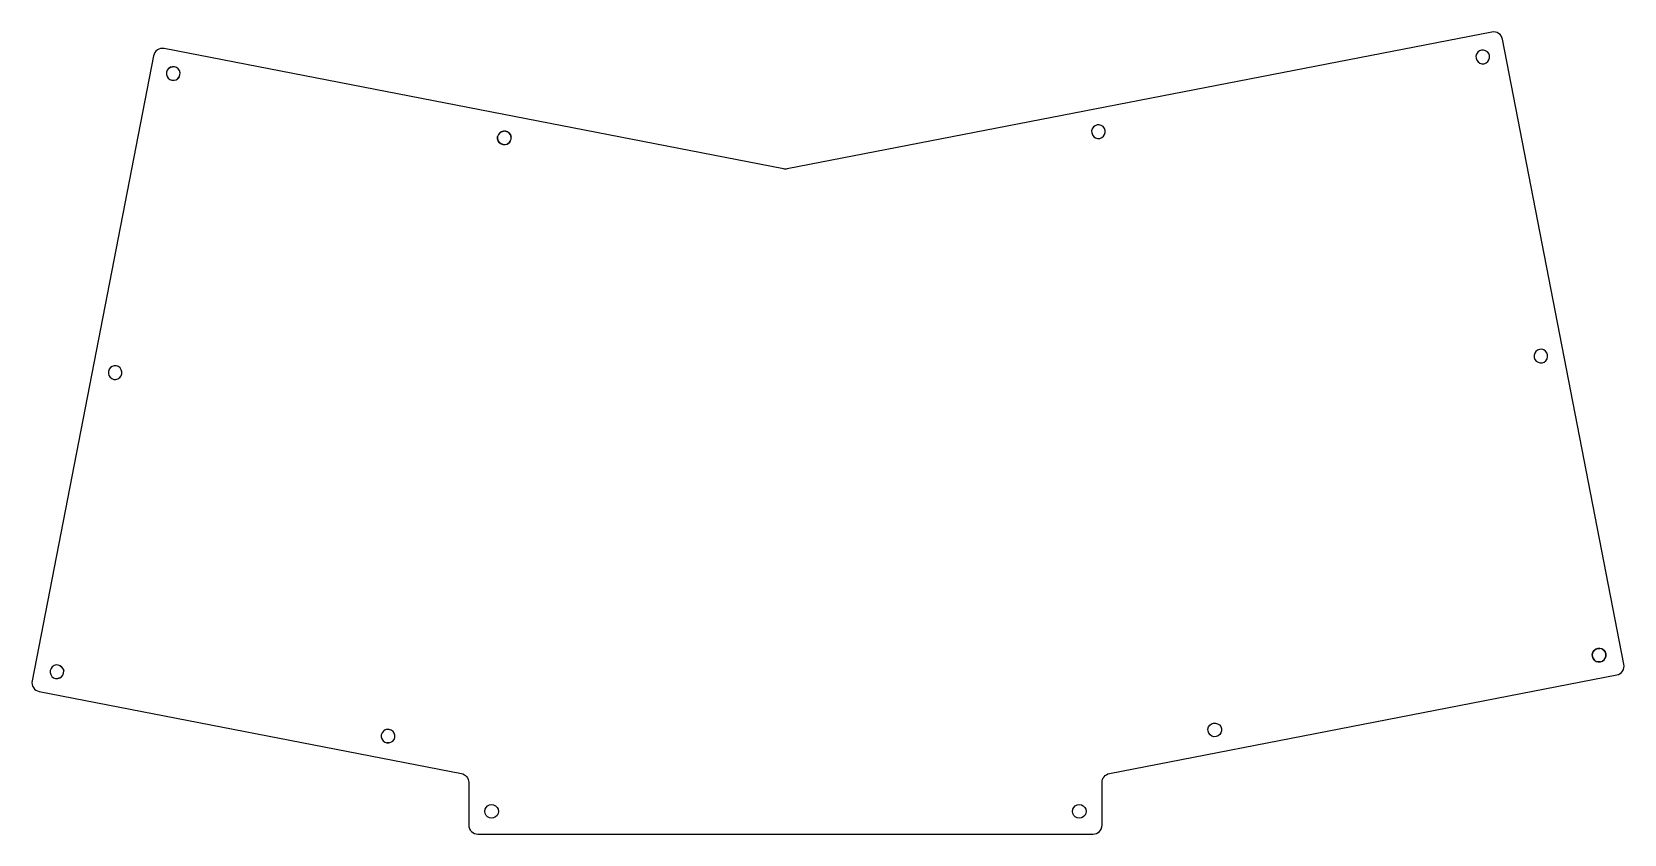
# Model space of a CAD drawing. Header units: millimetres. Extents: x -169 to 180, y -3 to 174.
import ezdxf

# ---------------------------------------------------------------- set-up
doc = ezdxf.new("R2010")
doc.units = ezdxf.units.MM
doc.layers.get('0').update_dxf_attribs({"linetype": 'CONTINUOUS'})

msp = doc.modelspace()

# ---------------------------------------------------------------- linework, layer by layer
for p, q in [((147.87, 168.73), (147.75, 168.28)), ((147.75, 168.28), (147.76, 167.81)), ((148.14, 169.12), (147.87, 168.73)), ((148.51, 169.41), (148.14, 169.12)), ((148.95, 169.57), (148.51, 169.41)), ((149.42, 169.58), (148.95, 169.57)), ((149.87, 169.45), (149.42, 169.58)), ((150.26, 169.19), (149.87, 169.45)), ((150.55, 168.82), (150.26, 169.19)), ((150.71, 168.38), (150.55, 168.82)), ((150.59, 167.46), (150.72, 167.91)), ((150.72, 167.91), (150.71, 168.38)), ((-139.78, 164.75), (-139.79, 164.27)), ((-139.62, 165.19), (-139.78, 164.75)), ((-139.33, 165.56), (-139.62, 165.19)), ((-139.33, 165.56), (-138.94, 165.82)), ((-138.94, 165.82), (-138.49, 165.95)), ((-138.02, 165.93), (-138.49, 165.95)), ((-137.58, 165.77), (-138.02, 165.93)), ((-137.21, 165.48), (-137.58, 165.77)), ((-136.94, 165.09), (-137.21, 165.48)), ((-136.81, 164.64), (-136.94, 165.09)), ((-136.83, 164.17), (-136.81, 164.64)), ((147.76, 167.81), (147.92, 167.37)), ((147.92, 167.37), (148.21, 167)), ((148.21, 167), (148.6, 166.73)), ((148.6, 166.73), (149.05, 166.6)), ((149.05, 166.6), (149.52, 166.62)), ((149.52, 166.62), (149.96, 166.78)), ((149.96, 166.78), (150.33, 167.07)), ((150.33, 167.07), (150.59, 167.46)), ((-139.79, 164.27), (-139.66, 163.82)), ((-139.66, 163.82), (-139.4, 163.44)), ((-139.4, 163.44), (-139.03, 163.15)), ((-139.03, 163.15), (-138.59, 162.99)), ((-138.59, 162.99), (-138.12, 162.97)), ((-138.12, 162.97), (-137.67, 163.1)), ((-137.67, 163.1), (-137.28, 163.36)), ((-136.99, 163.73), (-137.28, 163.36)), ((-136.99, 163.73), (-136.83, 164.17)), ((-67.1, 150.14), (-67.08, 150.61)), ((-66.92, 151.06), (-67.08, 150.61)), ((-66.63, 151.43), (-66.92, 151.06)), ((-66.24, 151.69), (-66.63, 151.43)), ((-66.24, 151.69), (-65.79, 151.82)), ((-65.32, 151.8), (-65.79, 151.82)), ((-65.32, 151.8), (-64.88, 151.64)), ((-64.51, 151.35), (-64.88, 151.64)), ((-64.51, 151.35), (-64.25, 150.96)), ((-64.25, 150.96), (-64.12, 150.51)), ((-64.14, 150.04), (-64.12, 150.51)), ((63.49, 152.33), (63.36, 151.87)), ((63.36, 151.87), (63.38, 151.41)), ((63.38, 151.41), (63.54, 150.96)), ((63.75, 152.72), (63.49, 152.33)), ((63.54, 150.96), (63.83, 150.59)), ((64.12, 153), (63.75, 152.72)), ((63.83, 150.59), (64.22, 150.33)), ((64.57, 153.16), (64.12, 153)), ((65.03, 153.18), (64.57, 153.16)), ((65.48, 153.05), (65.03, 153.18)), ((65.14, 150.22), (65.58, 150.38)), ((65.87, 152.79), (65.48, 153.05)), ((65.58, 150.38), (65.95, 150.67)), ((66.16, 152.42), (65.87, 152.79)), ((65.95, 150.67), (66.21, 151.06)), ((66.32, 151.98), (66.16, 152.42)), ((66.21, 151.06), (66.34, 151.51)), ((66.34, 151.51), (66.32, 151.98)), ((-66.97, 149.69), (-67.1, 150.14)), ((-66.71, 149.3), (-66.97, 149.69)), ((-66.33, 149.01), (-66.71, 149.3)), ((-65.89, 148.85), (-66.33, 149.01)), ((-65.89, 148.85), (-65.43, 148.84)), ((-65.43, 148.84), (-64.97, 148.97)), ((-64.58, 149.23), (-64.97, 148.97)), ((-64.3, 149.6), (-64.58, 149.23)), ((-64.3, 149.6), (-64.14, 150.04)), ((64.22, 150.33), (64.67, 150.2)), ((64.67, 150.2), (65.14, 150.22)), ((160.64, 103.04), (160.51, 102.59)), ((160.51, 102.59), (160.53, 102.12)), ((160.53, 102.12), (160.69, 101.68)), ((160.9, 103.43), (160.64, 103.04)), ((160.69, 101.68), (160.98, 101.31)), ((161.27, 103.72), (160.9, 103.43)), ((161.72, 103.88), (161.27, 103.72)), ((162.19, 103.9), (161.72, 103.88)), ((162.64, 103.77), (162.19, 103.9)), ((163.03, 103.51), (162.64, 103.77)), ((163.31, 103.14), (163.03, 103.51)), ((163.1, 101.39), (163.36, 101.78)), ((163.47, 102.7), (163.31, 103.14)), ((163.36, 101.78), (163.49, 102.23)), ((163.49, 102.23), (163.47, 102.7)), ((-152.54, 99.06), (-152.56, 98.59)), ((-152.56, 98.59), (-152.43, 98.14)), ((-152.38, 99.5), (-152.54, 99.06)), ((-152.43, 98.14), (-152.17, 97.75)), ((-152.1, 99.87), (-152.38, 99.5)), ((-151.71, 100.13), (-152.1, 99.87)), ((-151.25, 100.26), (-151.71, 100.13)), ((-150.79, 100.25), (-151.25, 100.26)), ((-150.34, 100.09), (-150.79, 100.25)), ((-149.97, 99.8), (-150.34, 100.09)), ((-150.05, 97.68), (-149.76, 98.05)), ((-149.71, 99.41), (-149.97, 99.8)), ((-149.76, 98.05), (-149.6, 98.49)), ((-149.58, 98.96), (-149.71, 99.41)), ((-149.6, 98.49), (-149.58, 98.96)), ((160.98, 101.31), (161.37, 101.05)), ((161.37, 101.05), (161.82, 100.92)), ((161.82, 100.92), (162.29, 100.94)), ((162.29, 100.94), (162.73, 101.1)), ((162.73, 101.1), (163.1, 101.39)), ((-152.17, 97.75), (-151.8, 97.46)), ((-151.8, 97.46), (-151.36, 97.3)), ((-151.36, 97.3), (-150.89, 97.29)), ((-150.89, 97.29), (-150.44, 97.42)), ((-150.44, 97.42), (-150.05, 97.68)), ((173.28, 36.91), (173.41, 37.36)), ((173.3, 36.44), (173.28, 36.91)), ((173.46, 36), (173.3, 36.44)), ((173.41, 37.36), (173.67, 37.75)), ((173.75, 35.63), (173.46, 36)), ((173.67, 37.75), (174.04, 38.04)), ((173.75, 35.63), (174.14, 35.37)), ((174.04, 38.04), (174.48, 38.2)), ((174.59, 35.24), (174.14, 35.37)), ((174.48, 38.2), (174.95, 38.22)), ((175.06, 35.25), (174.59, 35.24)), ((175.4, 38.09), (174.95, 38.22)), ((175.06, 35.25), (175.5, 35.41)), ((175.4, 38.09), (175.79, 37.82)), ((175.87, 35.7), (175.5, 35.41)), ((175.79, 37.82), (176.08, 37.46)), ((175.87, 35.7), (176.13, 36.09)), ((176.08, 37.46), (176.24, 37.01)), ((176.26, 36.54), (176.13, 36.09)), ((176.24, 37.01), (176.26, 36.54)), ((-165.31, 33.38), (-165.33, 32.91)), ((-165.33, 32.91), (-165.2, 32.46)), ((-165.15, 33.82), (-165.31, 33.38)), ((-165.2, 32.46), (-164.94, 32.07)), ((-164.86, 34.19), (-165.15, 33.82)), ((-164.94, 32.07), (-164.57, 31.78)), ((-164.47, 34.45), (-164.86, 34.19)), ((-164.57, 31.78), (-164.13, 31.62)), ((-164.02, 34.58), (-164.47, 34.45)), ((-164.13, 31.62), (-163.66, 31.6)), ((-163.55, 34.56), (-164.02, 34.58)), ((-163.21, 31.73), (-163.66, 31.6)), ((-163.11, 34.4), (-163.55, 34.56)), ((-163.21, 31.73), (-162.82, 31.99)), ((-163.11, 34.4), (-162.74, 34.12)), ((-162.82, 31.99), (-162.53, 32.36)), ((-162.48, 33.73), (-162.74, 34.12)), ((-162.53, 32.36), (-162.37, 32.81)), ((-162.48, 33.73), (-162.35, 33.28)), ((-162.37, 32.81), (-162.35, 33.28)), ((89.03, 20.96), (89.29, 21.35)), ((89.29, 21.35), (89.66, 21.64)), ((89.66, 21.64), (90.1, 21.8)), ((90.1, 21.8), (90.57, 21.81)), ((90.57, 21.81), (91.02, 21.68)), ((91.02, 21.68), (91.41, 21.42)), ((91.41, 21.42), (91.7, 21.05)), ((91.7, 21.05), (91.86, 20.61)), ((-92.62, 19.25), (-92.63, 18.78)), ((-92.63, 18.78), (-92.5, 18.33)), ((-92.45, 19.69), (-92.62, 19.25)), ((-92.5, 18.33), (-92.24, 17.94)), ((-92.17, 20.06), (-92.45, 19.69)), ((-92.24, 17.94), (-91.87, 17.65)), ((-91.78, 20.32), (-92.17, 20.06)), ((-91.87, 17.65), (-91.43, 17.49)), ((-91.33, 20.45), (-91.78, 20.32)), ((-90.96, 17.47), (-91.43, 17.49)), ((-91.33, 20.45), (-90.86, 20.43)), ((-90.96, 17.47), (-90.51, 17.6)), ((-90.42, 20.27), (-90.86, 20.43)), ((-90.51, 17.6), (-90.12, 17.86)), ((-90.05, 19.99), (-90.42, 20.27)), ((-90.12, 17.86), (-89.83, 18.23)), ((-89.78, 19.6), (-90.05, 19.99)), ((-89.83, 18.23), (-89.67, 18.68)), ((-89.65, 19.15), (-89.78, 19.6)), ((-89.67, 18.68), (-89.65, 19.15)), ((88.9, 20.51), (89.03, 20.96)), ((88.91, 20.04), (88.9, 20.51)), ((89.07, 19.6), (88.91, 20.04)), ((89.36, 19.23), (89.07, 19.6)), ((89.75, 18.96), (89.36, 19.23)), ((90.2, 18.83), (89.75, 18.96)), ((90.67, 18.85), (90.2, 18.83)), ((91.11, 19.01), (90.67, 18.85)), ((91.48, 19.3), (91.11, 19.01)), ((91.75, 19.69), (91.48, 19.3)), ((91.88, 20.14), (91.75, 19.69)), ((91.86, 20.61), (91.88, 20.14))]:
    msp.add_line(p, q)
msp.add_lwpolyline([(180.25, 34.74), (153.57, 171.99, 0.414214), (151.22, 173.57), (-3.5, 143.5, -0.096289), (-4.27, 143.5), (-140.29, 169.94, 0.414214), (-142.64, 168.36), (-169.32, 31.1, 0.414214), (-167.74, 28.76), (-75.03, 10.74, -0.359037), (-73.42, 8.77), (-73.42, -0.57, 0.414214), (-71.42, -2.57), (63.65, -2.57, 0.414214), (65.65, -0.57), (65.65, 8.77, -0.359037), (67.26, 10.74), (178.67, 32.39, 0.414214)], format="xyb", close=True)
for points in [[(149.52, 166.62), (149.96, 166.78), (150.33, 167.07), (150.59, 167.46), (150.72, 167.91), (150.71, 168.38), (150.55, 168.82), (150.26, 169.19), (149.87, 169.45), (149.42, 169.58), (148.95, 169.57), (148.51, 169.41), (148.14, 169.12), (147.87, 168.73), (147.75, 168.28), (147.76, 167.81), (147.92, 167.37), (148.21, 167), (148.6, 166.73), (149.05, 166.6)], [(-136.99, 163.73), (-136.83, 164.17), (-136.81, 164.64), (-136.94, 165.09), (-137.21, 165.48), (-137.58, 165.77), (-138.02, 165.93), (-138.49, 165.95), (-138.94, 165.82), (-139.33, 165.56), (-139.62, 165.19), (-139.78, 164.75), (-139.79, 164.27), (-139.66, 163.82), (-139.4, 163.44), (-139.03, 163.15), (-138.59, 162.99), (-138.12, 162.97), (-137.67, 163.1), (-137.28, 163.36)], [(-64.3, 149.6), (-64.14, 150.04), (-64.12, 150.51), (-64.25, 150.96), (-64.51, 151.35), (-64.88, 151.64), (-65.32, 151.8), (-65.79, 151.82), (-66.24, 151.69), (-66.63, 151.43), (-66.92, 151.06), (-67.08, 150.61), (-67.1, 150.14), (-66.97, 149.69), (-66.71, 149.3), (-66.33, 149.01), (-65.89, 148.85), (-65.43, 148.84), (-64.97, 148.97), (-64.58, 149.23)], [(66.21, 151.06), (66.34, 151.51), (66.32, 151.98), (66.16, 152.42), (65.87, 152.79), (65.48, 153.05), (65.03, 153.18), (64.57, 153.16), (64.12, 153), (63.75, 152.72), (63.49, 152.33), (63.36, 151.87), (63.38, 151.41), (63.54, 150.96), (63.83, 150.59), (64.22, 150.33), (64.67, 150.2), (65.14, 150.22), (65.58, 150.38), (65.95, 150.67)], [(160.98, 101.31), (161.37, 101.05), (161.82, 100.92), (162.29, 100.94), (162.73, 101.1), (163.1, 101.39), (163.36, 101.78), (163.49, 102.23), (163.47, 102.7), (163.31, 103.14), (163.03, 103.51), (162.64, 103.77), (162.19, 103.9), (161.72, 103.88), (161.27, 103.72), (160.9, 103.43), (160.64, 103.04), (160.51, 102.59), (160.53, 102.12), (160.69, 101.68)], [(-150.34, 100.09), (-150.79, 100.25), (-151.25, 100.26), (-151.71, 100.13), (-152.1, 99.87), (-152.38, 99.5), (-152.54, 99.06), (-152.56, 98.59), (-152.43, 98.14), (-152.17, 97.75), (-151.8, 97.46), (-151.36, 97.3), (-150.89, 97.29), (-150.44, 97.42), (-150.05, 97.68), (-149.76, 98.05), (-149.6, 98.49), (-149.58, 98.96), (-149.71, 99.41), (-149.97, 99.8)], [(175.4, 38.09), (174.95, 38.22), (174.48, 38.2), (174.04, 38.04), (173.67, 37.75), (173.41, 37.36), (173.28, 36.91), (173.3, 36.44), (173.46, 36), (173.75, 35.63), (174.14, 35.37), (174.59, 35.24), (175.06, 35.25), (175.5, 35.41), (175.87, 35.7), (176.13, 36.09), (176.26, 36.54), (176.24, 37.01), (176.08, 37.46), (175.79, 37.82)], [(-164.02, 34.58), (-164.47, 34.45), (-164.86, 34.19), (-165.15, 33.82), (-165.31, 33.38), (-165.33, 32.91), (-165.2, 32.46), (-164.94, 32.07), (-164.57, 31.78), (-164.13, 31.62), (-163.66, 31.6), (-163.21, 31.73), (-162.82, 31.99), (-162.53, 32.36), (-162.37, 32.81), (-162.35, 33.28), (-162.48, 33.73), (-162.74, 34.12), (-163.11, 34.4), (-163.55, 34.56)], [(91.48, 19.3), (91.11, 19.01), (90.67, 18.85), (90.2, 18.83), (89.75, 18.96), (89.36, 19.23), (89.07, 19.6), (88.91, 20.04), (88.9, 20.51), (89.03, 20.96), (89.29, 21.35), (89.66, 21.64), (90.1, 21.8), (90.57, 21.81), (91.02, 21.68), (91.41, 21.42), (91.7, 21.05), (91.86, 20.61), (91.88, 20.14), (91.75, 19.69)], [(-91.78, 20.32), (-92.17, 20.06), (-92.45, 19.69), (-92.62, 19.25), (-92.63, 18.78), (-92.5, 18.33), (-92.24, 17.94), (-91.87, 17.65), (-91.43, 17.49), (-90.96, 17.47), (-90.51, 17.6), (-90.12, 17.86), (-89.83, 18.23), (-89.67, 18.68), (-89.65, 19.15), (-89.78, 19.6), (-90.05, 19.99), (-90.42, 20.27), (-90.86, 20.43), (-91.33, 20.45)], [(-67.53, 3.64), (-67.2, 3.31), (-66.99, 2.89), (-66.92, 2.43), (-66.99, 1.96), (-67.2, 1.54), (-67.53, 1.21), (-67.95, 1), (-68.42, 0.93), (-68.88, 1), (-69.3, 1.21), (-69.63, 1.54), (-69.84, 1.96), (-69.92, 2.43), (-69.84, 2.89), (-69.63, 3.31), (-69.3, 3.64), (-68.88, 3.85), (-68.42, 3.93), (-67.95, 3.85)], [(59.76, 1.21), (59.43, 1.54), (59.22, 1.96), (59.15, 2.43), (59.22, 2.89), (59.43, 3.31), (59.76, 3.64), (60.18, 3.85), (60.65, 3.93), (61.11, 3.85), (61.53, 3.64), (61.86, 3.31), (62.07, 2.89), (62.15, 2.43), (62.07, 1.96), (61.86, 1.54), (61.53, 1.21), (61.11, 1), (60.65, 0.93), (60.18, 1)]]:
    msp.add_lwpolyline(points, close=True)

doc.saveas('drawing.dxf')
